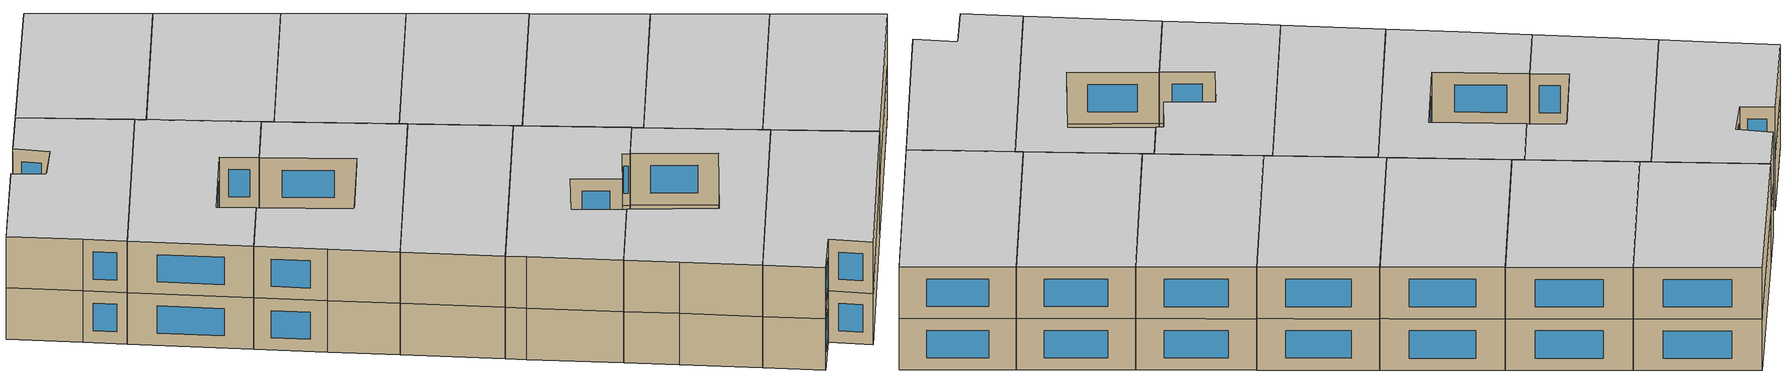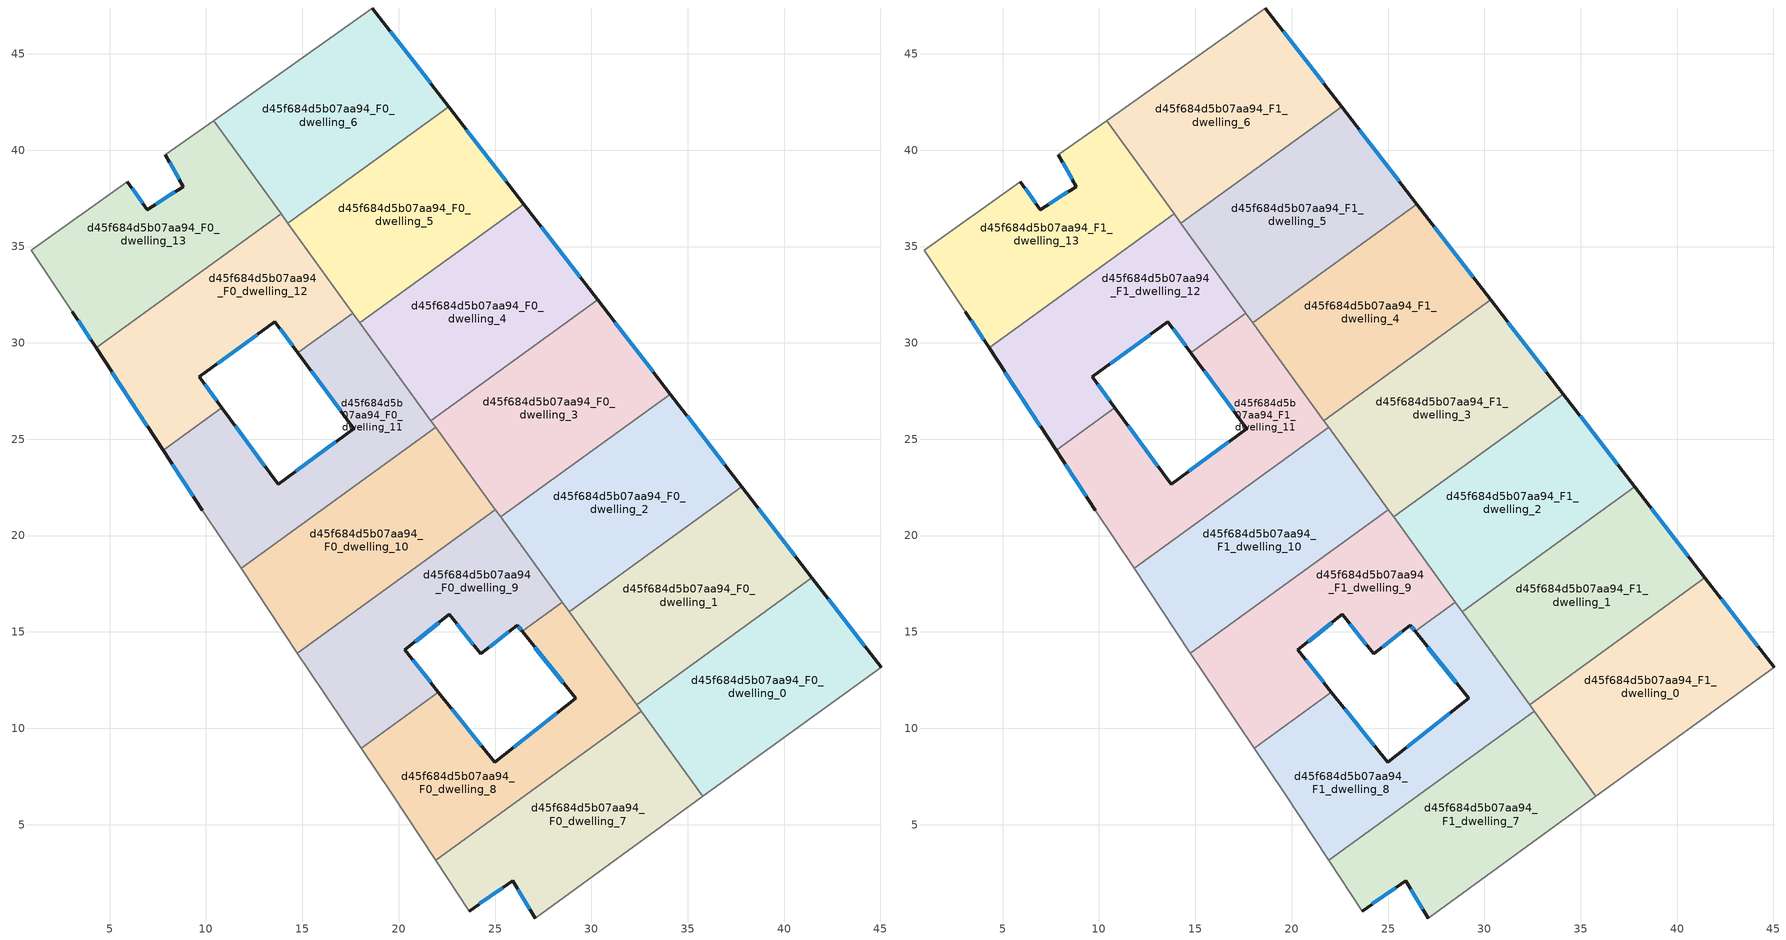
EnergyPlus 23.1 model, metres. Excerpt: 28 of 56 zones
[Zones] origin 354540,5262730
d45f684d5b07aa94_F0_dwelling_0
 floor ground (EU_floor_Construction): 41.44,17.82 45.03,13.16 35.79,6.47 32.35,11.23 z0
 wall outside (EU_wall_Construction): 45.03,13.16 41.44,17.82 z0:3
 wall to d45f684d5b07aa94_F0_dwelling_1 (EU_wall_Construction): 41.44,17.82 32.35,11.23 z0:3
 wall adiabatic (EU_wall_Construction): 35.79,6.47 45.03,13.16 z0:3
 wall to d45f684d5b07aa94_F0_dwelling_7 (EU_wall_Construction): 32.59,10.89 35.79,6.47 z0:3
 wall to d45f684d5b07aa94_F0_dwelling_8 (EU_wall_Construction): 32.35,11.23 32.59,10.89 z0:3
 window (EU_Window_Construction): 44.19,14.26 42.29,16.72 z0.7:2.3
d45f684d5b07aa94_F0_dwelling_1
 floor ground (EU_floor_Construction): 37.8,22.54 41.44,17.82 32.35,11.23 28.85,16.06 z0
 wall outside (EU_wall_Construction): 41.44,17.82 37.8,22.54 z0:3
 wall to d45f684d5b07aa94_F0_dwelling_2 (EU_wall_Construction): 37.8,22.54 28.85,16.06 z0:3
 wall to d45f684d5b07aa94_F0_dwelling_8 (EU_wall_Construction): 28.85,16.06 32.35,11.23 z0:3
 window (EU_Window_Construction): 40.59,18.92 38.65,21.43 z0.7:2.3
d45f684d5b07aa94_F0_dwelling_10
 floor ground (EU_floor_Construction): 21.92,25.61 25.02,21.34 14.75,13.89 11.82,18.29 z0
 wall to d45f684d5b07aa94_F0_dwelling_9 (EU_wall_Construction): 14.75,13.89 25.02,21.34 z0:3
 wall adiabatic (EU_wall_Construction): 11.82,18.29 14.75,13.89 z0:3
 wall to d45f684d5b07aa94_F0_dwelling_11 (EU_wall_Construction): 21.92,25.61 11.82,18.29 z0:3
 wall to d45f684d5b07aa94_F0_dwelling_3 (EU_wall_Construction): 25.02,21.34 21.92,25.61 z0:3
d45f684d5b07aa94_F0_dwelling_11
 floor ground (EU_floor_Construction): 17.62,31.55 21.92,25.61 11.82,18.29 9.81,21.32 7.78,24.42 10.83,26.63 13.74,22.67 17.67,25.54 14.77,29.49 z0
 wall outside (EU_wall_Construction): 14.77,29.49 17.67,25.54 13.74,22.67 10.83,26.63 / 7.78,24.42 9.81,21.32 z0:3
 wall to d45f684d5b07aa94_F0_dwelling_12 (EU_wall_Construction): 17.62,31.55 14.77,29.49 / 10.83,26.63 7.78,24.42 z0:3
 wall adiabatic (EU_wall_Construction): 9.81,21.32 11.82,18.29 z0:3
 wall to d45f684d5b07aa94_F0_dwelling_4 (EU_wall_Construction): 21.67,25.96 17.99,31.04 z0:3
 wall to d45f684d5b07aa94_F0_dwelling_3 (EU_wall_Construction): 21.92,25.61 21.67,25.96 z0:3
 wall to d45f684d5b07aa94_F0_dwelling_5 (EU_wall_Construction): 17.99,31.04 17.62,31.55 z0:3
 window (EU_Window_Construction): 13.06,23.6 11.51,25.7 / 16.75,24.87 14.66,23.35 / 15.45,28.56 16.99,26.47 / 8.26,23.69 9.33,22.05 z0.7:2.3
d45f684d5b07aa94_F0_dwelling_12
 floor ground (EU_floor_Construction): 13.9,36.69 17.62,31.55 14.77,29.49 13.58,31.1 9.65,28.23 10.83,26.63 7.78,24.42 4.3,29.74 z0
 wall outside (EU_wall_Construction): 10.83,26.63 9.65,28.23 13.58,31.1 14.77,29.49 / 4.3,29.74 7.78,24.42 z0:3
 wall to d45f684d5b07aa94_F0_dwelling_13 (EU_wall_Construction): 13.9,36.69 4.3,29.74 z0:3
 wall to d45f684d5b07aa94_F0_dwelling_5 (EU_wall_Construction): 17.62,31.55 14.24,36.22 z0:3
 wall to d45f684d5b07aa94_F0_dwelling_6 (EU_wall_Construction): 14.24,36.22 13.9,36.69 z0:3
 window (EU_Window_Construction): 13.86,30.72 14.49,29.87 / 10.57,28.91 12.66,30.43 / 10.55,27.01 9.93,27.86 / 5.12,28.49 6.96,25.67 z0.7:2.3
d45f684d5b07aa94_F0_dwelling_13
 floor ground (EU_floor_Construction): 10.39,41.53 13.9,36.69 4.3,29.74 3.07,31.61 0.94,34.82 5.92,38.37 6.96,36.92 8.82,38.12 7.89,39.76 z0
 wall outside (EU_wall_Construction): 7.89,39.76 8.82,38.12 6.96,36.92 5.92,38.37 / 3.07,31.61 4.3,29.74 z0:3
 wall adiabatic (EU_wall_Construction): 10.39,41.53 7.89,39.76 / 5.92,38.37 0.94,34.82 3.07,31.61 z0:3
 wall to d45f684d5b07aa94_F0_dwelling_6 (EU_wall_Construction): 13.9,36.69 10.39,41.53 z0:3
 window (EU_Window_Construction): 6.71,37.26 6.17,38.03 / 8.38,37.83 7.39,37.2 / 8.11,39.38 8.6,38.5 / 3.36,31.17 4.01,30.18 z0.7:2.3
d45f684d5b07aa94_F0_dwelling_2
 floor ground (EU_floor_Construction): 34.09,27.34 37.8,22.54 28.85,16.06 25.29,20.97 z0
 wall outside (EU_wall_Construction): 37.8,22.54 34.09,27.34 z0:3
 wall to d45f684d5b07aa94_F0_dwelling_3 (EU_wall_Construction): 34.09,27.34 25.29,20.97 z0:3
 wall to d45f684d5b07aa94_F0_dwelling_9 (EU_wall_Construction): 25.29,20.97 28.5,16.54 z0:3
 wall to d45f684d5b07aa94_F0_dwelling_8 (EU_wall_Construction): 28.5,16.54 28.85,16.06 z0:3
 window (EU_Window_Construction): 36.93,23.67 34.96,26.22 z0.7:2.3
d45f684d5b07aa94_F0_dwelling_3
 floor ground (EU_floor_Construction): 30.33,32.23 34.09,27.34 25.29,20.97 21.67,25.96 z0
 wall outside (EU_wall_Construction): 34.09,27.34 30.33,32.23 z0:3
 wall to d45f684d5b07aa94_F0_dwelling_4 (EU_wall_Construction): 30.33,32.23 21.67,25.96 z0:3
 wall to d45f684d5b07aa94_F0_dwelling_9 (EU_wall_Construction): 25.02,21.34 25.29,20.97 z0:3
 window (EU_Window_Construction): 33.21,28.49 31.21,31.08 z0.7:2.3
d45f684d5b07aa94_F0_dwelling_4
 floor ground (EU_floor_Construction): 26.49,37.2 30.33,32.23 21.67,25.96 17.99,31.04 z0
 wall outside (EU_wall_Construction): 30.33,32.23 26.49,37.2 z0:3
 wall to d45f684d5b07aa94_F0_dwelling_5 (EU_wall_Construction): 26.49,37.2 17.99,31.04 z0:3
 window (EU_Window_Construction): 29.42,33.4 27.39,36.03 z0.7:2.3
d45f684d5b07aa94_F0_dwelling_5
 floor ground (EU_floor_Construction): 22.59,42.26 26.49,37.2 17.99,31.04 14.24,36.22 z0
 wall outside (EU_wall_Construction): 26.49,37.2 22.59,42.26 z0:3
 wall to d45f684d5b07aa94_F0_dwelling_6 (EU_wall_Construction): 22.59,42.26 14.24,36.22 z0:3
 window (EU_Window_Construction): 25.57,38.39 23.5,41.07 z0.7:2.3
d45f684d5b07aa94_F0_dwelling_6
 floor ground (EU_floor_Construction): 18.64,47.38 22.59,42.26 14.24,36.22 10.39,41.53 z0
 wall outside (EU_wall_Construction): 22.59,42.26 18.64,47.38 z0:3
 wall adiabatic (EU_wall_Construction): 18.64,47.38 10.39,41.53 z0:3
 window (EU_Window_Construction): 21.66,43.46 19.57,46.18 z0.7:2.3
d45f684d5b07aa94_F0_dwelling_7
 floor ground (EU_floor_Construction): 32.59,10.89 35.79,6.47 27.07,0.16 25.92,2.1 23.66,0.52 21.91,3.16 z0
 wall outside (EU_wall_Construction): 23.66,0.52 25.92,2.1 27.07,0.16 z0:3
 wall adiabatic (EU_wall_Construction): 27.07,0.16 35.79,6.47 / 21.91,3.16 23.66,0.52 z0:3
 wall to d45f684d5b07aa94_F0_dwelling_8 (EU_wall_Construction): 32.59,10.89 21.91,3.16 z0:3
 window (EU_Window_Construction): 26.19,1.64 26.8,0.61 / 24.19,0.89 25.39,1.73 z0.7:2.3
d45f684d5b07aa94_F0_dwelling_8
 floor ground (EU_floor_Construction): 28.5,16.54 32.59,10.89 21.91,3.16 19.6,6.65 18.05,8.96 22.06,11.88 24.98,8.22 29.18,11.56 26.41,15.03 z0
 wall outside (EU_wall_Construction): 26.41,15.03 29.18,11.56 24.98,8.22 22.06,11.88 z0:3
 wall to d45f684d5b07aa94_F0_dwelling_9 (EU_wall_Construction): 28.5,16.54 26.41,15.03 / 22.06,11.88 18.05,8.96 z0:3
 wall adiabatic (EU_wall_Construction): 18.05,8.96 19.6,6.65 21.91,3.16 z0:3
 window (EU_Window_Construction): 24.29,9.08 22.75,11.02 / 28.19,10.77 25.96,9.01 / 27.06,14.21 28.53,12.37 z0.7:2.3
d45f684d5b07aa94_F0_dwelling_9
 floor ground (EU_floor_Construction): 25.02,21.34 28.5,16.54 26.41,15.03 26.15,15.36 24.26,13.86 22.63,15.91 20.31,14.07 22.06,11.88 18.05,8.96 15.34,13 14.75,13.89 z0
 wall outside (EU_wall_Construction): 22.06,11.88 20.31,14.07 22.63,15.91 24.26,13.86 26.15,15.36 26.41,15.03 z0:3
 wall adiabatic (EU_wall_Construction): 14.75,13.89 15.34,13 18.05,8.96 z0:3
 window (EU_Window_Construction): 26.21,15.28 26.35,15.1 / 24.7,14.21 25.7,15 / 23.01,15.43 23.87,14.34 / 20.86,14.5 22.08,15.48 / 21.65,12.39 20.72,13.55 z0.7:2.3
d45f684d5b07aa94_F1_dwelling_0
 floor to d45f684d5b07aa94_F0_dwelling_0 (EU_floor_Construction): 41.44,17.82 45.03,13.16 35.79,6.47 32.35,11.23 z3
 wall outside (EU_wall_Construction): 45.03,13.16 41.44,17.82 z3:6
 wall to d45f684d5b07aa94_F1_dwelling_1 (EU_wall_Construction): 41.44,17.82 32.35,11.23 z3:6
 wall adiabatic (EU_wall_Construction): 35.79,6.47 45.03,13.16 z3:6
 wall to d45f684d5b07aa94_F1_dwelling_7 (EU_wall_Construction): 32.59,10.89 35.79,6.47 z3:6
 wall to d45f684d5b07aa94_F1_dwelling_8 (EU_wall_Construction): 32.35,11.23 32.59,10.89 z3:6
 window (EU_Window_Construction): 44.19,14.26 42.29,16.72 z3.7:5.3
 ceiling to d45f684d5b07aa94_F2_dwelling_0 (EU_floor_Construction): 45.03,13.16 41.44,17.82 32.35,11.23 35.79,6.47 z6
d45f684d5b07aa94_F1_dwelling_1
 floor to d45f684d5b07aa94_F0_dwelling_1 (EU_floor_Construction): 37.8,22.54 41.44,17.82 32.35,11.23 28.85,16.06 z3
 wall outside (EU_wall_Construction): 41.44,17.82 37.8,22.54 z3:6
 wall to d45f684d5b07aa94_F1_dwelling_2 (EU_wall_Construction): 37.8,22.54 28.85,16.06 z3:6
 wall to d45f684d5b07aa94_F1_dwelling_8 (EU_wall_Construction): 28.85,16.06 32.35,11.23 z3:6
 window (EU_Window_Construction): 40.59,18.92 38.65,21.43 z3.7:5.3
 ceiling to d45f684d5b07aa94_F2_dwelling_1 (EU_floor_Construction): 41.44,17.82 37.8,22.54 28.85,16.06 32.35,11.23 z6
d45f684d5b07aa94_F1_dwelling_10
 floor to d45f684d5b07aa94_F0_dwelling_10 (EU_floor_Construction): 21.92,25.61 25.02,21.34 14.75,13.89 11.82,18.29 z3
 wall to d45f684d5b07aa94_F1_dwelling_9 (EU_wall_Construction): 14.75,13.89 25.02,21.34 z3:6
 wall adiabatic (EU_wall_Construction): 11.82,18.29 14.75,13.89 z3:6
 wall to d45f684d5b07aa94_F1_dwelling_11 (EU_wall_Construction): 21.92,25.61 11.82,18.29 z3:6
 wall to d45f684d5b07aa94_F1_dwelling_3 (EU_wall_Construction): 25.02,21.34 21.92,25.61 z3:6
 ceiling to d45f684d5b07aa94_F2_dwelling_10 (EU_floor_Construction): 25.02,21.34 21.92,25.61 11.82,18.29 14.75,13.89 z6
d45f684d5b07aa94_F1_dwelling_11
 floor to d45f684d5b07aa94_F0_dwelling_11 (EU_floor_Construction): 17.62,31.55 21.92,25.61 11.82,18.29 9.81,21.32 7.78,24.42 10.83,26.63 13.74,22.67 17.67,25.54 14.77,29.49 z3
 wall outside (EU_wall_Construction): 14.77,29.49 17.67,25.54 13.74,22.67 10.83,26.63 / 7.78,24.42 9.81,21.32 z3:6
 wall to d45f684d5b07aa94_F1_dwelling_12 (EU_wall_Construction): 17.62,31.55 14.77,29.49 / 10.83,26.63 7.78,24.42 z3:6
 wall adiabatic (EU_wall_Construction): 9.81,21.32 11.82,18.29 z3:6
 wall to d45f684d5b07aa94_F1_dwelling_4 (EU_wall_Construction): 21.67,25.96 17.99,31.04 z3:6
 wall to d45f684d5b07aa94_F1_dwelling_3 (EU_wall_Construction): 21.92,25.61 21.67,25.96 z3:6
 wall to d45f684d5b07aa94_F1_dwelling_5 (EU_wall_Construction): 17.99,31.04 17.62,31.55 z3:6
 window (EU_Window_Construction): 13.06,23.6 11.51,25.7 / 16.75,24.87 14.66,23.35 / 15.45,28.56 16.99,26.47 / 8.26,23.69 9.33,22.05 z3.7:5.3
 ceiling to d45f684d5b07aa94_F2_dwelling_11 (EU_floor_Construction): 21.92,25.61 17.62,31.55 14.77,29.49 17.67,25.54 13.74,22.67 10.83,26.63 7.78,24.42 9.81,21.32 11.82,18.29 z6
d45f684d5b07aa94_F1_dwelling_12
 floor to d45f684d5b07aa94_F0_dwelling_12 (EU_floor_Construction): 13.9,36.69 17.62,31.55 14.77,29.49 13.58,31.1 9.65,28.23 10.83,26.63 7.78,24.42 4.3,29.74 z3
 wall outside (EU_wall_Construction): 10.83,26.63 9.65,28.23 13.58,31.1 14.77,29.49 / 4.3,29.74 7.78,24.42 z3:6
 wall to d45f684d5b07aa94_F1_dwelling_13 (EU_wall_Construction): 13.9,36.69 4.3,29.74 z3:6
 wall to d45f684d5b07aa94_F1_dwelling_5 (EU_wall_Construction): 17.62,31.55 14.24,36.22 z3:6
 wall to d45f684d5b07aa94_F1_dwelling_6 (EU_wall_Construction): 14.24,36.22 13.9,36.69 z3:6
 window (EU_Window_Construction): 13.86,30.72 14.49,29.87 / 10.57,28.91 12.66,30.43 / 10.55,27.01 9.93,27.86 / 5.12,28.49 6.96,25.67 z3.7:5.3
 ceiling to d45f684d5b07aa94_F2_dwelling_12 (EU_floor_Construction): 14.77,29.49 17.62,31.55 13.9,36.69 4.3,29.74 7.78,24.42 10.83,26.63 9.65,28.23 13.58,31.1 z6
d45f684d5b07aa94_F1_dwelling_13
 floor to d45f684d5b07aa94_F0_dwelling_13 (EU_floor_Construction): 10.39,41.53 13.9,36.69 4.3,29.74 3.07,31.61 0.94,34.82 5.92,38.37 6.96,36.92 8.82,38.12 7.89,39.76 z3
 wall outside (EU_wall_Construction): 7.89,39.76 8.82,38.12 6.96,36.92 5.92,38.37 / 3.07,31.61 4.3,29.74 z3:6
 wall adiabatic (EU_wall_Construction): 10.39,41.53 7.89,39.76 / 5.92,38.37 0.94,34.82 3.07,31.61 z3:6
 wall to d45f684d5b07aa94_F1_dwelling_6 (EU_wall_Construction): 13.9,36.69 10.39,41.53 z3:6
 window (EU_Window_Construction): 6.71,37.26 6.17,38.03 / 8.38,37.83 7.39,37.2 / 8.11,39.38 8.6,38.5 / 3.36,31.17 4.01,30.18 z3.7:5.3
 ceiling to d45f684d5b07aa94_F2_dwelling_13 (EU_floor_Construction): 13.9,36.69 10.39,41.53 7.89,39.76 8.82,38.12 6.96,36.92 5.92,38.37 0.94,34.82 3.07,31.61 4.3,29.74 z6
d45f684d5b07aa94_F1_dwelling_2
 floor to d45f684d5b07aa94_F0_dwelling_2 (EU_floor_Construction): 34.09,27.34 37.8,22.54 28.85,16.06 25.29,20.97 z3
 wall outside (EU_wall_Construction): 37.8,22.54 34.09,27.34 z3:6
 wall to d45f684d5b07aa94_F1_dwelling_3 (EU_wall_Construction): 34.09,27.34 25.29,20.97 z3:6
 wall to d45f684d5b07aa94_F1_dwelling_9 (EU_wall_Construction): 25.29,20.97 28.5,16.54 z3:6
 wall to d45f684d5b07aa94_F1_dwelling_8 (EU_wall_Construction): 28.5,16.54 28.85,16.06 z3:6
 window (EU_Window_Construction): 36.93,23.67 34.96,26.22 z3.7:5.3
 ceiling to d45f684d5b07aa94_F2_dwelling_2 (EU_floor_Construction): 37.8,22.54 34.09,27.34 25.29,20.97 28.85,16.06 z6
d45f684d5b07aa94_F1_dwelling_3
 floor to d45f684d5b07aa94_F0_dwelling_3 (EU_floor_Construction): 30.33,32.23 34.09,27.34 25.29,20.97 21.67,25.96 z3
 wall outside (EU_wall_Construction): 34.09,27.34 30.33,32.23 z3:6
 wall to d45f684d5b07aa94_F1_dwelling_4 (EU_wall_Construction): 30.33,32.23 21.67,25.96 z3:6
 wall to d45f684d5b07aa94_F1_dwelling_9 (EU_wall_Construction): 25.02,21.34 25.29,20.97 z3:6
 window (EU_Window_Construction): 33.21,28.49 31.21,31.08 z3.7:5.3
 ceiling to d45f684d5b07aa94_F2_dwelling_3 (EU_floor_Construction): 34.09,27.34 30.33,32.23 21.67,25.96 25.29,20.97 z6
d45f684d5b07aa94_F1_dwelling_4
 floor to d45f684d5b07aa94_F0_dwelling_4 (EU_floor_Construction): 26.49,37.2 30.33,32.23 21.67,25.96 17.99,31.04 z3
 wall outside (EU_wall_Construction): 30.33,32.23 26.49,37.2 z3:6
 wall to d45f684d5b07aa94_F1_dwelling_5 (EU_wall_Construction): 26.49,37.2 17.99,31.04 z3:6
 window (EU_Window_Construction): 29.42,33.4 27.39,36.03 z3.7:5.3
 ceiling to d45f684d5b07aa94_F2_dwelling_4 (EU_floor_Construction): 30.33,32.23 26.49,37.2 17.99,31.04 21.67,25.96 z6
d45f684d5b07aa94_F1_dwelling_5
 floor to d45f684d5b07aa94_F0_dwelling_5 (EU_floor_Construction): 22.59,42.26 26.49,37.2 17.99,31.04 14.24,36.22 z3
 wall outside (EU_wall_Construction): 26.49,37.2 22.59,42.26 z3:6
 wall to d45f684d5b07aa94_F1_dwelling_6 (EU_wall_Construction): 22.59,42.26 14.24,36.22 z3:6
 window (EU_Window_Construction): 25.57,38.39 23.5,41.07 z3.7:5.3
 ceiling to d45f684d5b07aa94_F2_dwelling_5 (EU_floor_Construction): 26.49,37.2 22.59,42.26 14.24,36.22 17.99,31.04 z6
d45f684d5b07aa94_F1_dwelling_6
 floor to d45f684d5b07aa94_F0_dwelling_6 (EU_floor_Construction): 18.64,47.38 22.59,42.26 14.24,36.22 10.39,41.53 z3
 wall outside (EU_wall_Construction): 22.59,42.26 18.64,47.38 z3:6
 wall adiabatic (EU_wall_Construction): 18.64,47.38 10.39,41.53 z3:6
 window (EU_Window_Construction): 21.66,43.46 19.57,46.18 z3.7:5.3
 ceiling to d45f684d5b07aa94_F2_dwelling_6 (EU_floor_Construction): 22.59,42.26 18.64,47.38 10.39,41.53 14.24,36.22 z6
d45f684d5b07aa94_F1_dwelling_7
 floor to d45f684d5b07aa94_F0_dwelling_7 (EU_floor_Construction): 32.59,10.89 35.79,6.47 27.07,0.16 25.92,2.1 23.66,0.52 21.91,3.16 z3
 wall outside (EU_wall_Construction): 23.66,0.52 25.92,2.1 27.07,0.16 z3:6
 wall adiabatic (EU_wall_Construction): 27.07,0.16 35.79,6.47 / 21.91,3.16 23.66,0.52 z3:6
 wall to d45f684d5b07aa94_F1_dwelling_8 (EU_wall_Construction): 32.59,10.89 21.91,3.16 z3:6
 window (EU_Window_Construction): 26.19,1.64 26.8,0.61 / 24.19,0.89 25.39,1.73 z3.7:5.3
 ceiling to d45f684d5b07aa94_F2_dwelling_7 (EU_floor_Construction): 35.79,6.47 32.59,10.89 21.91,3.16 23.66,0.52 25.92,2.1 27.07,0.16 z6
d45f684d5b07aa94_F1_dwelling_8
 floor to d45f684d5b07aa94_F0_dwelling_8 (EU_floor_Construction): 28.5,16.54 32.59,10.89 21.91,3.16 19.6,6.65 18.05,8.96 22.06,11.88 24.98,8.22 29.18,11.56 26.41,15.03 z3
 wall outside (EU_wall_Construction): 26.41,15.03 29.18,11.56 24.98,8.22 22.06,11.88 z3:6
 wall to d45f684d5b07aa94_F1_dwelling_9 (EU_wall_Construction): 28.5,16.54 26.41,15.03 / 22.06,11.88 18.05,8.96 z3:6
 wall adiabatic (EU_wall_Construction): 18.05,8.96 19.6,6.65 21.91,3.16 z3:6
 window (EU_Window_Construction): 24.29,9.08 22.75,11.02 / 28.19,10.77 25.96,9.01 / 27.06,14.21 28.53,12.37 z3.7:5.3
 ceiling to d45f684d5b07aa94_F2_dwelling_8 (EU_floor_Construction): 32.59,10.89 28.5,16.54 26.41,15.03 29.18,11.56 24.98,8.22 22.06,11.88 18.05,8.96 19.6,6.65 21.91,3.16 z6
d45f684d5b07aa94_F1_dwelling_9
 floor to d45f684d5b07aa94_F0_dwelling_9 (EU_floor_Construction): 25.02,21.34 28.5,16.54 26.41,15.03 26.15,15.36 24.26,13.86 22.63,15.91 20.31,14.07 22.06,11.88 18.05,8.96 15.34,13 14.75,13.89 z3
 wall outside (EU_wall_Construction): 22.06,11.88 20.31,14.07 22.63,15.91 24.26,13.86 26.15,15.36 26.41,15.03 z3:6
 wall adiabatic (EU_wall_Construction): 14.75,13.89 15.34,13 18.05,8.96 z3:6
 window (EU_Window_Construction): 26.21,15.28 26.35,15.1 / 24.7,14.21 25.7,15 / 23.01,15.43 23.87,14.34 / 20.86,14.5 22.08,15.48 / 21.65,12.39 20.72,13.55 z3.7:5.3
 ceiling to d45f684d5b07aa94_F2_dwelling_9 (EU_floor_Construction): 26.41,15.03 28.5,16.54 25.02,21.34 14.75,13.89 15.34,13 18.05,8.96 22.06,11.88 20.31,14.07 22.63,15.91 24.26,13.86 26.15,15.36 z6
[Building]
EU S2 Campaign: North Axis=0; Terrain=City; Solar Distribution=FullExterior
[Site:Location]
Budapest.Ferenc.Liszt.Intl.AP: Latitude=47.437; Longitude=19.256; Time Zone=1; Elevation=185
[SizingPeriod:WeatherFileDays]
AnnualSizingPeriod: Begin Month=1; Begin Day of Month=1; End Month=12; End Day of Month=31; Day of Week for Start Day=Monday; Use Weather File Daylight Saving Period=No; Use Weather File Rain and Snow Indicators=No
[MATERIAL]
EU_InternalMass_Material: Roughness=MediumRough; Thickness=0.1; Conductivity=1; Density=1800; Specific Heat=900; Thermal Absorptance=0.9; Solar Absorptance=0.7; Visible Absorptance=0.7
[MATERIAL:NOMASS] Roughness=MediumRough; Thermal Absorptance=0.9; Solar Absorptance=0.7; Visible Absorptance=0.7
Name | Thermal Resistance
EU_wall_NoMass | 0.832559
EU_floor_NoMass | 0.872794
[WINDOWMATERIAL:SIMPLEGLAZINGSYSTEM]
EU_Window_SimpleGlazing: UFactor=2.79869; Solar Heat Gain Coefficient=0.75; Visible Transmittance=0.75
[CONSTRUCTION]
EU_wall_Construction: EU_wall_NoMass
EU_floor_Construction: EU_floor_NoMass
EU_Window_Construction: EU_Window_SimpleGlazing
EU_InternalMass_Construction: EU_InternalMass_Material
[ZONE] Type=1; Multiplier=1; Ceiling Height=autocalculate; Floor Area=autocalculate; Part of Total Floor Area=Yes
Name | Volume
d45f684d5b07aa94_F0_dwelling_0; d45f684d5b07aa94_F1_dwelling_0; d45f684d5b07aa94_F0_dwelling_4; d45f684d5b07aa94_F1_dwelling_4 | 199.387
d45f684d5b07aa94_F0_dwelling_1; d45f684d5b07aa94_F1_dwelling_1 | 199.411
d45f684d5b07aa94_F0_dwelling_10; d45f684d5b07aa94_F1_dwelling_10 | 199.433
d45f684d5b07aa94_F0_dwelling_11; d45f684d5b07aa94_F1_dwelling_11 | 199.389
d45f684d5b07aa94_F0_dwelling_12; d45f684d5b07aa94_F1_dwelling_12; d45f684d5b07aa94_F0_dwelling_13; d45f684d5b07aa94_F1_dwelling_13 | 199.399
d45f684d5b07aa94_F0_dwelling_2; d45f684d5b07aa94_F1_dwelling_2 | 199.4
d45f684d5b07aa94_F0_dwelling_3; d45f684d5b07aa94_F1_dwelling_3 | 199.394
d45f684d5b07aa94_F0_dwelling_5; d45f684d5b07aa94_F1_dwelling_5 | 199.382
d45f684d5b07aa94_F0_dwelling_6; d45f684d5b07aa94_F1_dwelling_6 | 199.41
d45f684d5b07aa94_F0_dwelling_7; d45f684d5b07aa94_F1_dwelling_7 | 199.397
d45f684d5b07aa94_F0_dwelling_8; d45f684d5b07aa94_F1_dwelling_8 | 199.412
d45f684d5b07aa94_F0_dwelling_9; d45f684d5b07aa94_F1_dwelling_9 | 199.393
[INTERNALMASS] Construction=EU_InternalMass_Construction
Name | Zone or ZoneList | Surface Area
d45f684d5b07aa94_F0_dwelling_0_EU_InternalMass | d45f684d5b07aa94_F0_dwelling_0 | 66.4622
d45f684d5b07aa94_F0_dwelling_1_EU_InternalMass | d45f684d5b07aa94_F0_dwelling_1 | 66.4704
d45f684d5b07aa94_F0_dwelling_2_EU_InternalMass | d45f684d5b07aa94_F0_dwelling_2 | 66.4665
d45f684d5b07aa94_F0_dwelling_3_EU_InternalMass | d45f684d5b07aa94_F0_dwelling_3 | 66.4646
d45f684d5b07aa94_F0_dwelling_4_EU_InternalMass | d45f684d5b07aa94_F0_dwelling_4 | 66.4626
d45f684d5b07aa94_F0_dwelling_5_EU_InternalMass | d45f684d5b07aa94_F0_dwelling_5 | 66.4608
d45f684d5b07aa94_F0_dwelling_6_EU_InternalMass | d45f684d5b07aa94_F0_dwelling_6 | 66.4697
d45f684d5b07aa94_F0_dwelling_7_EU_InternalMass | d45f684d5b07aa94_F0_dwelling_7 | 66.4658
d45f684d5b07aa94_F0_dwelling_8_EU_InternalMass | d45f684d5b07aa94_F0_dwelling_8 | 66.4706
d45f684d5b07aa94_F0_dwelling_9_EU_InternalMass | d45f684d5b07aa94_F0_dwelling_9 | 66.4646
d45f684d5b07aa94_F0_dwelling_10_EU_InternalMass | d45f684d5b07aa94_F0_dwelling_10 | 66.4775
d45f684d5b07aa94_F0_dwelling_11_EU_InternalMass | d45f684d5b07aa94_F0_dwelling_11 | 66.463
d45f684d5b07aa94_F0_dwelling_12_EU_InternalMass | d45f684d5b07aa94_F0_dwelling_12 | 66.4663
d45f684d5b07aa94_F0_dwelling_13_EU_InternalMass | d45f684d5b07aa94_F0_dwelling_13 | 66.4664
d45f684d5b07aa94_F1_dwelling_0_EU_InternalMass | d45f684d5b07aa94_F1_dwelling_0 | 66.4622
d45f684d5b07aa94_F1_dwelling_1_EU_InternalMass | d45f684d5b07aa94_F1_dwelling_1 | 66.4704
d45f684d5b07aa94_F1_dwelling_2_EU_InternalMass | d45f684d5b07aa94_F1_dwelling_2 | 66.4665
d45f684d5b07aa94_F1_dwelling_3_EU_InternalMass | d45f684d5b07aa94_F1_dwelling_3 | 66.4646
d45f684d5b07aa94_F1_dwelling_4_EU_InternalMass | d45f684d5b07aa94_F1_dwelling_4 | 66.4626
d45f684d5b07aa94_F1_dwelling_5_EU_InternalMass | d45f684d5b07aa94_F1_dwelling_5 | 66.4608
d45f684d5b07aa94_F1_dwelling_6_EU_InternalMass | d45f684d5b07aa94_F1_dwelling_6 | 66.4697
d45f684d5b07aa94_F1_dwelling_7_EU_InternalMass | d45f684d5b07aa94_F1_dwelling_7 | 66.4658
d45f684d5b07aa94_F1_dwelling_8_EU_InternalMass | d45f684d5b07aa94_F1_dwelling_8 | 66.4706
d45f684d5b07aa94_F1_dwelling_9_EU_InternalMass | d45f684d5b07aa94_F1_dwelling_9 | 66.4646
d45f684d5b07aa94_F1_dwelling_10_EU_InternalMass | d45f684d5b07aa94_F1_dwelling_10 | 66.4775
d45f684d5b07aa94_F1_dwelling_11_EU_InternalMass | d45f684d5b07aa94_F1_dwelling_11 | 66.463
d45f684d5b07aa94_F1_dwelling_12_EU_InternalMass | d45f684d5b07aa94_F1_dwelling_12 | 66.4663
d45f684d5b07aa94_F1_dwelling_13_EU_InternalMass | d45f684d5b07aa94_F1_dwelling_13 | 66.4664
[OTHEREQUIPMENT] Fuel Type=Electricity; Design Level Calculation Method=Watts/Area; Power per Zone Floor Area=1; Fraction Latent=0; Fraction Radiant=0; Fraction Lost=0; Carbon Dioxide Generation Rate=0; EndUse Subcategory=EU_Step8_InternalGains
Name | Zone or ZoneList or Space or SpaceList | Schedule
EU_Step8_InternalGain_d45f684d5b07aa94_F0_dwelling_0_f000 | d45f684d5b07aa94_F0_dwelling_0 | EU_Step8_GainSchedule_d45f684d5b07aa94_F0_dwelling_0_f000
EU_Step8_InternalGain_d45f684d5b07aa94_F0_dwelling_1_f000 | d45f684d5b07aa94_F0_dwelling_1 | EU_Step8_GainSchedule_d45f684d5b07aa94_F0_dwelling_1_f000
EU_Step8_InternalGain_d45f684d5b07aa94_F0_dwelling_2_f000 | d45f684d5b07aa94_F0_dwelling_2 | EU_Step8_GainSchedule_d45f684d5b07aa94_F0_dwelling_2_f000
EU_Step8_InternalGain_d45f684d5b07aa94_F0_dwelling_3_f000 | d45f684d5b07aa94_F0_dwelling_3 | EU_Step8_GainSchedule_d45f684d5b07aa94_F0_dwelling_3_f000
EU_Step8_InternalGain_d45f684d5b07aa94_F0_dwelling_4_f000 | d45f684d5b07aa94_F0_dwelling_4 | EU_Step8_GainSchedule_d45f684d5b07aa94_F0_dwelling_4_f000
EU_Step8_InternalGain_d45f684d5b07aa94_F0_dwelling_5_f000 | d45f684d5b07aa94_F0_dwelling_5 | EU_Step8_GainSchedule_d45f684d5b07aa94_F0_dwelling_5_f000
EU_Step8_InternalGain_d45f684d5b07aa94_F0_dwelling_6_f000 | d45f684d5b07aa94_F0_dwelling_6 | EU_Step8_GainSchedule_d45f684d5b07aa94_F0_dwelling_6_f000
EU_Step8_InternalGain_d45f684d5b07aa94_F0_dwelling_7_f000 | d45f684d5b07aa94_F0_dwelling_7 | EU_Step8_GainSchedule_d45f684d5b07aa94_F0_dwelling_7_f000
EU_Step8_InternalGain_d45f684d5b07aa94_F0_dwelling_8_f000 | d45f684d5b07aa94_F0_dwelling_8 | EU_Step8_GainSchedule_d45f684d5b07aa94_F0_dwelling_8_f000
EU_Step8_InternalGain_d45f684d5b07aa94_F0_dwelling_9_f000 | d45f684d5b07aa94_F0_dwelling_9 | EU_Step8_GainSchedule_d45f684d5b07aa94_F0_dwelling_9_f000
EU_Step8_InternalGain_d45f684d5b07aa94_F0_dwelling_10_f000 | d45f684d5b07aa94_F0_dwelling_10 | EU_Step8_GainSchedule_d45f684d5b07aa94_F0_dwelling_10_f000
EU_Step8_InternalGain_d45f684d5b07aa94_F0_dwelling_11_f000 | d45f684d5b07aa94_F0_dwelling_11 | EU_Step8_GainSchedule_d45f684d5b07aa94_F0_dwelling_11_f000
EU_Step8_InternalGain_d45f684d5b07aa94_F0_dwelling_12_f000 | d45f684d5b07aa94_F0_dwelling_12 | EU_Step8_GainSchedule_d45f684d5b07aa94_F0_dwelling_12_f000
EU_Step8_InternalGain_d45f684d5b07aa94_F0_dwelling_13_f000 | d45f684d5b07aa94_F0_dwelling_13 | EU_Step8_GainSchedule_d45f684d5b07aa94_F0_dwelling_13_f000
EU_Step8_InternalGain_d45f684d5b07aa94_F1_dwelling_0_f000 | d45f684d5b07aa94_F1_dwelling_0 | EU_Step8_GainSchedule_d45f684d5b07aa94_F1_dwelling_0_f000
EU_Step8_InternalGain_d45f684d5b07aa94_F1_dwelling_1_f000 | d45f684d5b07aa94_F1_dwelling_1 | EU_Step8_GainSchedule_d45f684d5b07aa94_F1_dwelling_1_f000
EU_Step8_InternalGain_d45f684d5b07aa94_F1_dwelling_2_f000 | d45f684d5b07aa94_F1_dwelling_2 | EU_Step8_GainSchedule_d45f684d5b07aa94_F1_dwelling_2_f000
EU_Step8_InternalGain_d45f684d5b07aa94_F1_dwelling_3_f000 | d45f684d5b07aa94_F1_dwelling_3 | EU_Step8_GainSchedule_d45f684d5b07aa94_F1_dwelling_3_f000
EU_Step8_InternalGain_d45f684d5b07aa94_F1_dwelling_4_f000 | d45f684d5b07aa94_F1_dwelling_4 | EU_Step8_GainSchedule_d45f684d5b07aa94_F1_dwelling_4_f000
EU_Step8_InternalGain_d45f684d5b07aa94_F1_dwelling_5_f000 | d45f684d5b07aa94_F1_dwelling_5 | EU_Step8_GainSchedule_d45f684d5b07aa94_F1_dwelling_5_f000
EU_Step8_InternalGain_d45f684d5b07aa94_F1_dwelling_6_f000 | d45f684d5b07aa94_F1_dwelling_6 | EU_Step8_GainSchedule_d45f684d5b07aa94_F1_dwelling_6_f000
EU_Step8_InternalGain_d45f684d5b07aa94_F1_dwelling_7_f000 | d45f684d5b07aa94_F1_dwelling_7 | EU_Step8_GainSchedule_d45f684d5b07aa94_F1_dwelling_7_f000
EU_Step8_InternalGain_d45f684d5b07aa94_F1_dwelling_8_f000 | d45f684d5b07aa94_F1_dwelling_8 | EU_Step8_GainSchedule_d45f684d5b07aa94_F1_dwelling_8_f000
EU_Step8_InternalGain_d45f684d5b07aa94_F1_dwelling_9_f000 | d45f684d5b07aa94_F1_dwelling_9 | EU_Step8_GainSchedule_d45f684d5b07aa94_F1_dwelling_9_f000
EU_Step8_InternalGain_d45f684d5b07aa94_F1_dwelling_10_f000 | d45f684d5b07aa94_F1_dwelling_10 | EU_Step8_GainSchedule_d45f684d5b07aa94_F1_dwelling_10_f000
EU_Step8_InternalGain_d45f684d5b07aa94_F1_dwelling_11_f000 | d45f684d5b07aa94_F1_dwelling_11 | EU_Step8_GainSchedule_d45f684d5b07aa94_F1_dwelling_11_f000
EU_Step8_InternalGain_d45f684d5b07aa94_F1_dwelling_12_f000 | d45f684d5b07aa94_F1_dwelling_12 | EU_Step8_GainSchedule_d45f684d5b07aa94_F1_dwelling_12_f000
EU_Step8_InternalGain_d45f684d5b07aa94_F1_dwelling_13_f000 | d45f684d5b07aa94_F1_dwelling_13 | EU_Step8_GainSchedule_d45f684d5b07aa94_F1_dwelling_13_f000
[ZONEVENTILATION:DESIGNFLOWRATE] Schedule=EU_AlwaysOn; Design Flow Rate Calculation Method=AirChanges/Hour; Air Changes per Hour=0.475469; Ventilation Type=Natural; Fan Pressure Rise=0; Fan Total Efficiency=1; Constant Term Coefficient=1; Temperature Term Coefficient=0; Velocity Term Coefficient=0; Velocity Squared Term Coefficient=0; Minimum Indoor Temperature=-100; Maximum Indoor Temperature=100; Delta Temperature=-100; Minimum Outdoor Temperature=-100; Maximum Outdoor Temperature=100; Maximum Wind Speed=40
Name | Zone or ZoneList or Space or SpaceList
EU_ConstantAir_d45f684d5b07aa94_F0_dwelling_0 | d45f684d5b07aa94_F0_dwelling_0
EU_ConstantAir_d45f684d5b07aa94_F0_dwelling_1 | d45f684d5b07aa94_F0_dwelling_1
EU_ConstantAir_d45f684d5b07aa94_F0_dwelling_2 | d45f684d5b07aa94_F0_dwelling_2
EU_ConstantAir_d45f684d5b07aa94_F0_dwelling_3 | d45f684d5b07aa94_F0_dwelling_3
EU_ConstantAir_d45f684d5b07aa94_F0_dwelling_4 | d45f684d5b07aa94_F0_dwelling_4
EU_ConstantAir_d45f684d5b07aa94_F0_dwelling_5 | d45f684d5b07aa94_F0_dwelling_5
EU_ConstantAir_d45f684d5b07aa94_F0_dwelling_6 | d45f684d5b07aa94_F0_dwelling_6
EU_ConstantAir_d45f684d5b07aa94_F0_dwelling_7 | d45f684d5b07aa94_F0_dwelling_7
EU_ConstantAir_d45f684d5b07aa94_F0_dwelling_8 | d45f684d5b07aa94_F0_dwelling_8
EU_ConstantAir_d45f684d5b07aa94_F0_dwelling_9 | d45f684d5b07aa94_F0_dwelling_9
EU_ConstantAir_d45f684d5b07aa94_F0_dwelling_10 | d45f684d5b07aa94_F0_dwelling_10
EU_ConstantAir_d45f684d5b07aa94_F0_dwelling_11 | d45f684d5b07aa94_F0_dwelling_11
EU_ConstantAir_d45f684d5b07aa94_F0_dwelling_12 | d45f684d5b07aa94_F0_dwelling_12
EU_ConstantAir_d45f684d5b07aa94_F0_dwelling_13 | d45f684d5b07aa94_F0_dwelling_13
EU_ConstantAir_d45f684d5b07aa94_F1_dwelling_0 | d45f684d5b07aa94_F1_dwelling_0
EU_ConstantAir_d45f684d5b07aa94_F1_dwelling_1 | d45f684d5b07aa94_F1_dwelling_1
EU_ConstantAir_d45f684d5b07aa94_F1_dwelling_2 | d45f684d5b07aa94_F1_dwelling_2
EU_ConstantAir_d45f684d5b07aa94_F1_dwelling_3 | d45f684d5b07aa94_F1_dwelling_3
EU_ConstantAir_d45f684d5b07aa94_F1_dwelling_4 | d45f684d5b07aa94_F1_dwelling_4
EU_ConstantAir_d45f684d5b07aa94_F1_dwelling_5 | d45f684d5b07aa94_F1_dwelling_5
EU_ConstantAir_d45f684d5b07aa94_F1_dwelling_6 | d45f684d5b07aa94_F1_dwelling_6
EU_ConstantAir_d45f684d5b07aa94_F1_dwelling_7 | d45f684d5b07aa94_F1_dwelling_7
EU_ConstantAir_d45f684d5b07aa94_F1_dwelling_8 | d45f684d5b07aa94_F1_dwelling_8
EU_ConstantAir_d45f684d5b07aa94_F1_dwelling_9 | d45f684d5b07aa94_F1_dwelling_9
EU_ConstantAir_d45f684d5b07aa94_F1_dwelling_10 | d45f684d5b07aa94_F1_dwelling_10
EU_ConstantAir_d45f684d5b07aa94_F1_dwelling_11 | d45f684d5b07aa94_F1_dwelling_11
EU_ConstantAir_d45f684d5b07aa94_F1_dwelling_12 | d45f684d5b07aa94_F1_dwelling_12
EU_ConstantAir_d45f684d5b07aa94_F1_dwelling_13 | d45f684d5b07aa94_F1_dwelling_13
[HVACTEMPLATE:THERMOSTAT] Constant Heating Setpoint=20; Constant Cooling Setpoint=50
EU_HeatOnly_d45f684d5b07aa94_F0_dwelling_0; EU_HeatOnly_d45f684d5b07aa94_F0_dwelling_1; EU_HeatOnly_d45f684d5b07aa94_F0_dwelling_2; EU_HeatOnly_d45f684d5b07aa94_F0_dwelling_3; EU_HeatOnly_d45f684d5b07aa94_F0_dwelling_4; EU_HeatOnly_d45f684d5b07aa94_F0_dwelling_5; EU_HeatOnly_d45f684d5b07aa94_F0_dwelling_6; EU_HeatOnly_d45f684d5b07aa94_F0_dwelling_7; EU_HeatOnly_d45f684d5b07aa94_F0_dwelling_8; EU_HeatOnly_d45f684d5b07aa94_F0_dwelling_9; EU_HeatOnly_d45f684d5b07aa94_F0_dwelling_10; EU_HeatOnly_d45f684d5b07aa94_F0_dwelling_11; EU_HeatOnly_d45f684d5b07aa94_F0_dwelling_12; EU_HeatOnly_d45f684d5b07aa94_F0_dwelling_13; EU_HeatOnly_d45f684d5b07aa94_F1_dwelling_0; EU_HeatOnly_d45f684d5b07aa94_F1_dwelling_1; EU_HeatOnly_d45f684d5b07aa94_F1_dwelling_2; EU_HeatOnly_d45f684d5b07aa94_F1_dwelling_3; EU_HeatOnly_d45f684d5b07aa94_F1_dwelling_4; EU_HeatOnly_d45f684d5b07aa94_F1_dwelling_5; EU_HeatOnly_d45f684d5b07aa94_F1_dwelling_6; EU_HeatOnly_d45f684d5b07aa94_F1_dwelling_7; EU_HeatOnly_d45f684d5b07aa94_F1_dwelling_8; EU_HeatOnly_d45f684d5b07aa94_F1_dwelling_9; EU_HeatOnly_d45f684d5b07aa94_F1_dwelling_10; EU_HeatOnly_d45f684d5b07aa94_F1_dwelling_11; EU_HeatOnly_d45f684d5b07aa94_F1_dwelling_12; EU_HeatOnly_d45f684d5b07aa94_F1_dwelling_13; EU_HeatOnly_d45f684d5b07aa94_F2_dwelling_0; EU_HeatOnly_d45f684d5b07aa94_F2_dwelling_1; EU_HeatOnly_d45f684d5b07aa94_F2_dwelling_2; EU_HeatOnly_d45f684d5b07aa94_F2_dwelling_3; EU_HeatOnly_d45f684d5b07aa94_F2_dwelling_4; EU_HeatOnly_d45f684d5b07aa94_F2_dwelling_5; EU_HeatOnly_d45f684d5b07aa94_F2_dwelling_6; EU_HeatOnly_d45f684d5b07aa94_F2_dwelling_7; EU_HeatOnly_d45f684d5b07aa94_F2_dwelling_8; EU_HeatOnly_d45f684d5b07aa94_F2_dwelling_9; EU_HeatOnly_d45f684d5b07aa94_F2_dwelling_10; EU_HeatOnly_d45f684d5b07aa94_F2_dwelling_11; EU_HeatOnly_d45f684d5b07aa94_F2_dwelling_12; EU_HeatOnly_d45f684d5b07aa94_F2_dwelling_13; EU_HeatOnly_d45f684d5b07aa94_F3_dwelling_0; EU_HeatOnly_d45f684d5b07aa94_F3_dwelling_1; EU_HeatOnly_d45f684d5b07aa94_F3_dwelling_2; EU_HeatOnly_d45f684d5b07aa94_F3_dwelling_3; EU_HeatOnly_d45f684d5b07aa94_F3_dwelling_4; EU_HeatOnly_d45f684d5b07aa94_F3_dwelling_5; EU_HeatOnly_d45f684d5b07aa94_F3_dwelling_6
[HVACTEMPLATE:ZONE:IDEALLOADSAIRSYSTEM] System Availability Schedule=EU_AlwaysOn; Maximum Heating Supply Air Temperature=50; Minimum Cooling Supply Air Temperature=13; Maximum Heating Supply Air Humidity Ratio=0.0156; Minimum Cooling Supply Air Humidity Ratio=0.0077; Heating Limit=NoLimit; Cooling Limit=NoLimit; Heating Availability Schedule=EU_AlwaysOn; Cooling Availability Schedule=EU_CoolingOff; Dehumidification Control Type=ConstantSensibleHeatRatio; Cooling Sensible Heat Ratio=0.7; Dehumidification Setpoint=60; Humidification Control Type=None; Humidification Setpoint=30; Outdoor Air Method=None; Outdoor Air Flow Rate per Person=0.00944; Outdoor Air Flow Rate per Zone Floor Area=0; Outdoor Air Flow Rate per Zone=0; Demand Controlled Ventilation Type=None; Outdoor Air Economizer Type=NoEconomizer; Heat Recovery Type=None; Sensible Heat Recovery Effectiveness=0.7; Latent Heat Recovery Effectiveness=0.65
Name | Template Thermostat
d45f684d5b07aa94_F0_dwelling_0 | EU_HeatOnly_d45f684d5b07aa94_F0_dwelling_0
d45f684d5b07aa94_F0_dwelling_1 | EU_HeatOnly_d45f684d5b07aa94_F0_dwelling_1
d45f684d5b07aa94_F0_dwelling_2 | EU_HeatOnly_d45f684d5b07aa94_F0_dwelling_2
d45f684d5b07aa94_F0_dwelling_3 | EU_HeatOnly_d45f684d5b07aa94_F0_dwelling_3
d45f684d5b07aa94_F0_dwelling_4 | EU_HeatOnly_d45f684d5b07aa94_F0_dwelling_4
d45f684d5b07aa94_F0_dwelling_5 | EU_HeatOnly_d45f684d5b07aa94_F0_dwelling_5
d45f684d5b07aa94_F0_dwelling_6 | EU_HeatOnly_d45f684d5b07aa94_F0_dwelling_6
d45f684d5b07aa94_F0_dwelling_7 | EU_HeatOnly_d45f684d5b07aa94_F0_dwelling_7
d45f684d5b07aa94_F0_dwelling_8 | EU_HeatOnly_d45f684d5b07aa94_F0_dwelling_8
d45f684d5b07aa94_F0_dwelling_9 | EU_HeatOnly_d45f684d5b07aa94_F0_dwelling_9
d45f684d5b07aa94_F0_dwelling_10 | EU_HeatOnly_d45f684d5b07aa94_F0_dwelling_10
d45f684d5b07aa94_F0_dwelling_11 | EU_HeatOnly_d45f684d5b07aa94_F0_dwelling_11
d45f684d5b07aa94_F0_dwelling_12 | EU_HeatOnly_d45f684d5b07aa94_F0_dwelling_12
d45f684d5b07aa94_F0_dwelling_13 | EU_HeatOnly_d45f684d5b07aa94_F0_dwelling_13
d45f684d5b07aa94_F1_dwelling_0 | EU_HeatOnly_d45f684d5b07aa94_F1_dwelling_0
d45f684d5b07aa94_F1_dwelling_1 | EU_HeatOnly_d45f684d5b07aa94_F1_dwelling_1
d45f684d5b07aa94_F1_dwelling_2 | EU_HeatOnly_d45f684d5b07aa94_F1_dwelling_2
d45f684d5b07aa94_F1_dwelling_3 | EU_HeatOnly_d45f684d5b07aa94_F1_dwelling_3
d45f684d5b07aa94_F1_dwelling_4 | EU_HeatOnly_d45f684d5b07aa94_F1_dwelling_4
d45f684d5b07aa94_F1_dwelling_5 | EU_HeatOnly_d45f684d5b07aa94_F1_dwelling_5
d45f684d5b07aa94_F1_dwelling_6 | EU_HeatOnly_d45f684d5b07aa94_F1_dwelling_6
d45f684d5b07aa94_F1_dwelling_7 | EU_HeatOnly_d45f684d5b07aa94_F1_dwelling_7
d45f684d5b07aa94_F1_dwelling_8 | EU_HeatOnly_d45f684d5b07aa94_F1_dwelling_8
d45f684d5b07aa94_F1_dwelling_9 | EU_HeatOnly_d45f684d5b07aa94_F1_dwelling_9
d45f684d5b07aa94_F1_dwelling_10 | EU_HeatOnly_d45f684d5b07aa94_F1_dwelling_10
d45f684d5b07aa94_F1_dwelling_11 | EU_HeatOnly_d45f684d5b07aa94_F1_dwelling_11
d45f684d5b07aa94_F1_dwelling_12 | EU_HeatOnly_d45f684d5b07aa94_F1_dwelling_12
d45f684d5b07aa94_F1_dwelling_13 | EU_HeatOnly_d45f684d5b07aa94_F1_dwelling_13
[SIZING:ZONE] Zone Cooling Design Supply Air Temperature Input Method=SupplyAirTemperature; Zone Cooling Design Supply Air Temperature=13; Zone Heating Design Supply Air Temperature Input Method=SupplyAirTemperature; Zone Heating Design Supply Air Temperature=50; Zone Cooling Design Supply Air Humidity Ratio=0.008; Zone Heating Design Supply Air Humidity Ratio=0.008; Cooling Design Air Flow Method=DesignDay; Cooling Design Air Flow Rate=0; Cooling Minimum Air Flow per Zone Floor Area=0.000762; Cooling Minimum Air Flow=0; Cooling Minimum Air Flow Fraction=0.2; Heating Design Air Flow Method=DesignDay; Heating Design Air Flow Rate=0; Heating Maximum Air Flow per Zone Floor Area=0.002032; Heating Maximum Air Flow=0.141576; Heating Maximum Air Flow Fraction=0.3; Account for Dedicated Outdoor Air System=No; Dedicated Outdoor Air System Control Strategy=NeutralSupplyAir; Dedicated Outdoor Air Low Setpoint Temperature for Design=autosize; Dedicated Outdoor Air High Setpoint Temperature for Design=autosize; Zone Load Sizing Method=Sensible Load Only No Latent Load; Zone Latent Cooling Design Supply Air Humidity Ratio Input Method=HumidityRatioDifference; Zone Cooling Design Supply Air Humidity Ratio Difference=0.005; Zone Latent Heating Design Supply Air Humidity Ratio Input Method=HumidityRatioDifference; Zone Humidification Design Supply Air Humidity Ratio Difference=0.005
d45f684d5b07aa94_F0_dwelling_0; d45f684d5b07aa94_F0_dwelling_1; d45f684d5b07aa94_F0_dwelling_2; d45f684d5b07aa94_F0_dwelling_3; d45f684d5b07aa94_F0_dwelling_4; d45f684d5b07aa94_F0_dwelling_5; d45f684d5b07aa94_F0_dwelling_6; d45f684d5b07aa94_F0_dwelling_7; d45f684d5b07aa94_F0_dwelling_8; d45f684d5b07aa94_F0_dwelling_9; d45f684d5b07aa94_F0_dwelling_10; d45f684d5b07aa94_F0_dwelling_11; d45f684d5b07aa94_F0_dwelling_12; d45f684d5b07aa94_F0_dwelling_13; d45f684d5b07aa94_F1_dwelling_0; d45f684d5b07aa94_F1_dwelling_1; d45f684d5b07aa94_F1_dwelling_2; d45f684d5b07aa94_F1_dwelling_3; d45f684d5b07aa94_F1_dwelling_4; d45f684d5b07aa94_F1_dwelling_5; d45f684d5b07aa94_F1_dwelling_6; d45f684d5b07aa94_F1_dwelling_7; d45f684d5b07aa94_F1_dwelling_8; d45f684d5b07aa94_F1_dwelling_9; d45f684d5b07aa94_F1_dwelling_10; d45f684d5b07aa94_F1_dwelling_11; d45f684d5b07aa94_F1_dwelling_12; d45f684d5b07aa94_F1_dwelling_13
[SCHEDULE:CONSTANT]
Name | Hourly Value
EU_AlwaysOn | 1
EU_CoolingOff | 0
[SCHEDULE:FILE] Column Number=1; Rows to Skip at Top=0; Number of Hours of Data=8760; Column Separator=Comma; Interpolate to Timestep=No; Minutes per Item=60; Adjust Schedule for Daylight Savings=Yes
Name | File
EU_Step8_GainSchedule_d45f684d5b07aa94_F0_dwelling_0_f000 | ../../schedules/d45f684d5b07aa94/d45f684d5b07aa94_F0_dwelling_0_f000_gain.csv
EU_Step8_GainSchedule_d45f684d5b07aa94_F0_dwelling_1_f000 | ../../schedules/d45f684d5b07aa94/d45f684d5b07aa94_F0_dwelling_1_f000_gain.csv
EU_Step8_GainSchedule_d45f684d5b07aa94_F0_dwelling_2_f000 | ../../schedules/d45f684d5b07aa94/d45f684d5b07aa94_F0_dwelling_2_f000_gain.csv
EU_Step8_GainSchedule_d45f684d5b07aa94_F0_dwelling_3_f000 | ../../schedules/d45f684d5b07aa94/d45f684d5b07aa94_F0_dwelling_3_f000_gain.csv
EU_Step8_GainSchedule_d45f684d5b07aa94_F0_dwelling_4_f000 | ../../schedules/d45f684d5b07aa94/d45f684d5b07aa94_F0_dwelling_4_f000_gain.csv
EU_Step8_GainSchedule_d45f684d5b07aa94_F0_dwelling_5_f000 | ../../schedules/d45f684d5b07aa94/d45f684d5b07aa94_F0_dwelling_5_f000_gain.csv
EU_Step8_GainSchedule_d45f684d5b07aa94_F0_dwelling_6_f000 | ../../schedules/d45f684d5b07aa94/d45f684d5b07aa94_F0_dwelling_6_f000_gain.csv
EU_Step8_GainSchedule_d45f684d5b07aa94_F0_dwelling_7_f000 | ../../schedules/d45f684d5b07aa94/d45f684d5b07aa94_F0_dwelling_7_f000_gain.csv
EU_Step8_GainSchedule_d45f684d5b07aa94_F0_dwelling_8_f000 | ../../schedules/d45f684d5b07aa94/d45f684d5b07aa94_F0_dwelling_8_f000_gain.csv
EU_Step8_GainSchedule_d45f684d5b07aa94_F0_dwelling_9_f000 | ../../schedules/d45f684d5b07aa94/d45f684d5b07aa94_F0_dwelling_9_f000_gain.csv
EU_Step8_GainSchedule_d45f684d5b07aa94_F0_dwelling_10_f000 | ../../schedules/d45f684d5b07aa94/d45f684d5b07aa94_F0_dwelling_10_f000_gain.csv
EU_Step8_GainSchedule_d45f684d5b07aa94_F0_dwelling_11_f000 | ../../schedules/d45f684d5b07aa94/d45f684d5b07aa94_F0_dwelling_11_f000_gain.csv
EU_Step8_GainSchedule_d45f684d5b07aa94_F0_dwelling_12_f000 | ../../schedules/d45f684d5b07aa94/d45f684d5b07aa94_F0_dwelling_12_f000_gain.csv
EU_Step8_GainSchedule_d45f684d5b07aa94_F0_dwelling_13_f000 | ../../schedules/d45f684d5b07aa94/d45f684d5b07aa94_F0_dwelling_13_f000_gain.csv
EU_Step8_GainSchedule_d45f684d5b07aa94_F1_dwelling_0_f000 | ../../schedules/d45f684d5b07aa94/d45f684d5b07aa94_F1_dwelling_0_f000_gain.csv
EU_Step8_GainSchedule_d45f684d5b07aa94_F1_dwelling_1_f000 | ../../schedules/d45f684d5b07aa94/d45f684d5b07aa94_F1_dwelling_1_f000_gain.csv
EU_Step8_GainSchedule_d45f684d5b07aa94_F1_dwelling_2_f000 | ../../schedules/d45f684d5b07aa94/d45f684d5b07aa94_F1_dwelling_2_f000_gain.csv
EU_Step8_GainSchedule_d45f684d5b07aa94_F1_dwelling_3_f000 | ../../schedules/d45f684d5b07aa94/d45f684d5b07aa94_F1_dwelling_3_f000_gain.csv
EU_Step8_GainSchedule_d45f684d5b07aa94_F1_dwelling_4_f000 | ../../schedules/d45f684d5b07aa94/d45f684d5b07aa94_F1_dwelling_4_f000_gain.csv
EU_Step8_GainSchedule_d45f684d5b07aa94_F1_dwelling_5_f000 | ../../schedules/d45f684d5b07aa94/d45f684d5b07aa94_F1_dwelling_5_f000_gain.csv
EU_Step8_GainSchedule_d45f684d5b07aa94_F1_dwelling_6_f000 | ../../schedules/d45f684d5b07aa94/d45f684d5b07aa94_F1_dwelling_6_f000_gain.csv
EU_Step8_GainSchedule_d45f684d5b07aa94_F1_dwelling_7_f000 | ../../schedules/d45f684d5b07aa94/d45f684d5b07aa94_F1_dwelling_7_f000_gain.csv
EU_Step8_GainSchedule_d45f684d5b07aa94_F1_dwelling_8_f000 | ../../schedules/d45f684d5b07aa94/d45f684d5b07aa94_F1_dwelling_8_f000_gain.csv
EU_Step8_GainSchedule_d45f684d5b07aa94_F1_dwelling_9_f000 | ../../schedules/d45f684d5b07aa94/d45f684d5b07aa94_F1_dwelling_9_f000_gain.csv
EU_Step8_GainSchedule_d45f684d5b07aa94_F1_dwelling_10_f000 | ../../schedules/d45f684d5b07aa94/d45f684d5b07aa94_F1_dwelling_10_f000_gain.csv
EU_Step8_GainSchedule_d45f684d5b07aa94_F1_dwelling_11_f000 | ../../schedules/d45f684d5b07aa94/d45f684d5b07aa94_F1_dwelling_11_f000_gain.csv
EU_Step8_GainSchedule_d45f684d5b07aa94_F1_dwelling_12_f000 | ../../schedules/d45f684d5b07aa94/d45f684d5b07aa94_F1_dwelling_12_f000_gain.csv
EU_Step8_GainSchedule_d45f684d5b07aa94_F1_dwelling_13_f000 | ../../schedules/d45f684d5b07aa94/d45f684d5b07aa94_F1_dwelling_13_f000_gain.csv
